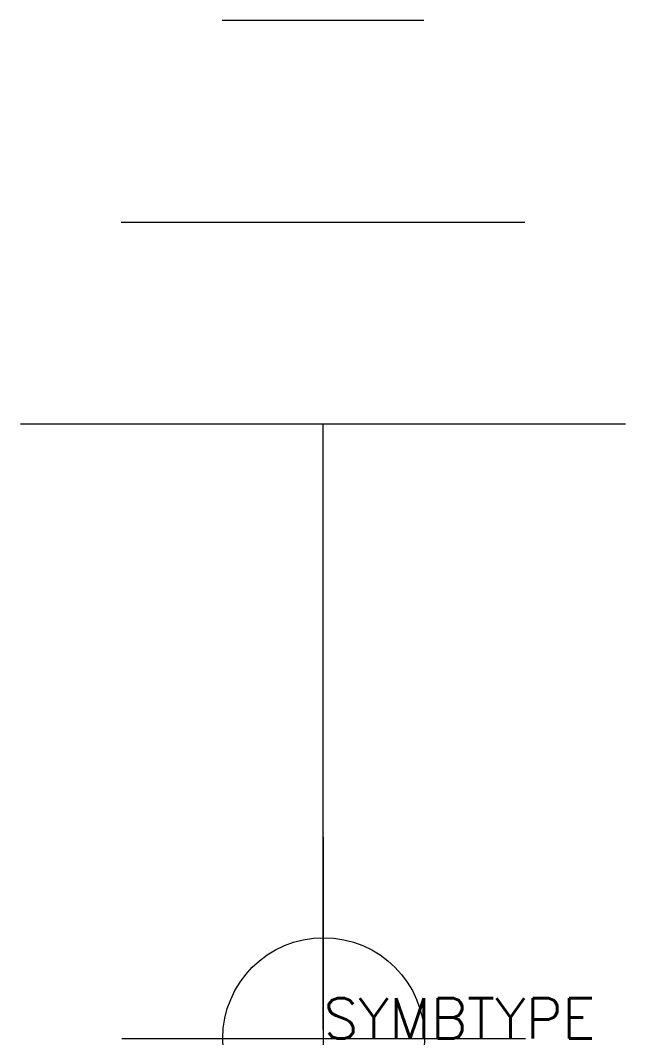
# Model space of a CAD drawing. Extents: x 168.5 to 171.5, y 114 to 119.04.
import ezdxf

# ---------------------------------------------------------------- set-up
doc = ezdxf.new("R2010")
doc.units = 0
doc.header["$LTSCALE"] = 6
doc.header["$MEASUREMENT"] = 0
doc.header["$PDMODE"] = 34
doc.layers.get('0').update_dxf_attribs({"linetype": 'CONTINUOUS'})
doc.layers.add('1', color=7, linetype='CONTINUOUS')
doc.layers.add('C', color=7, linetype='CONTINUOUS')
doc.styles.get("Standard").update_dxf_attribs({"font": 'simplex', "width": 0.85})

msp = doc.modelspace()

# ---------------------------------------------------------------- linework, layer by layer
at = {"layer": '1'}
for p, q in [((170.4968, 119.0448), (169.4968, 119.0448)), ((168.9968, 118.0448), (170.9968, 118.0448)), ((171.4968, 117.0448), (168.4968, 117.0448)), ((169.9968, 114.0448), (169.9968, 117.0448))]:
    msp.add_line(p, q, dxfattribs=at)
at = {"layer": 'C', "color": 1}
msp.add_point((170, 114), dxfattribs=at)

# ---------------------------------------------------------------- texts
at = {"flags": 1}
msp.add_attdef('SYMBTYPE', (170, 114), 'GN', height=0.2, dxfattribs=at)

doc.saveas('drawing.dxf')
